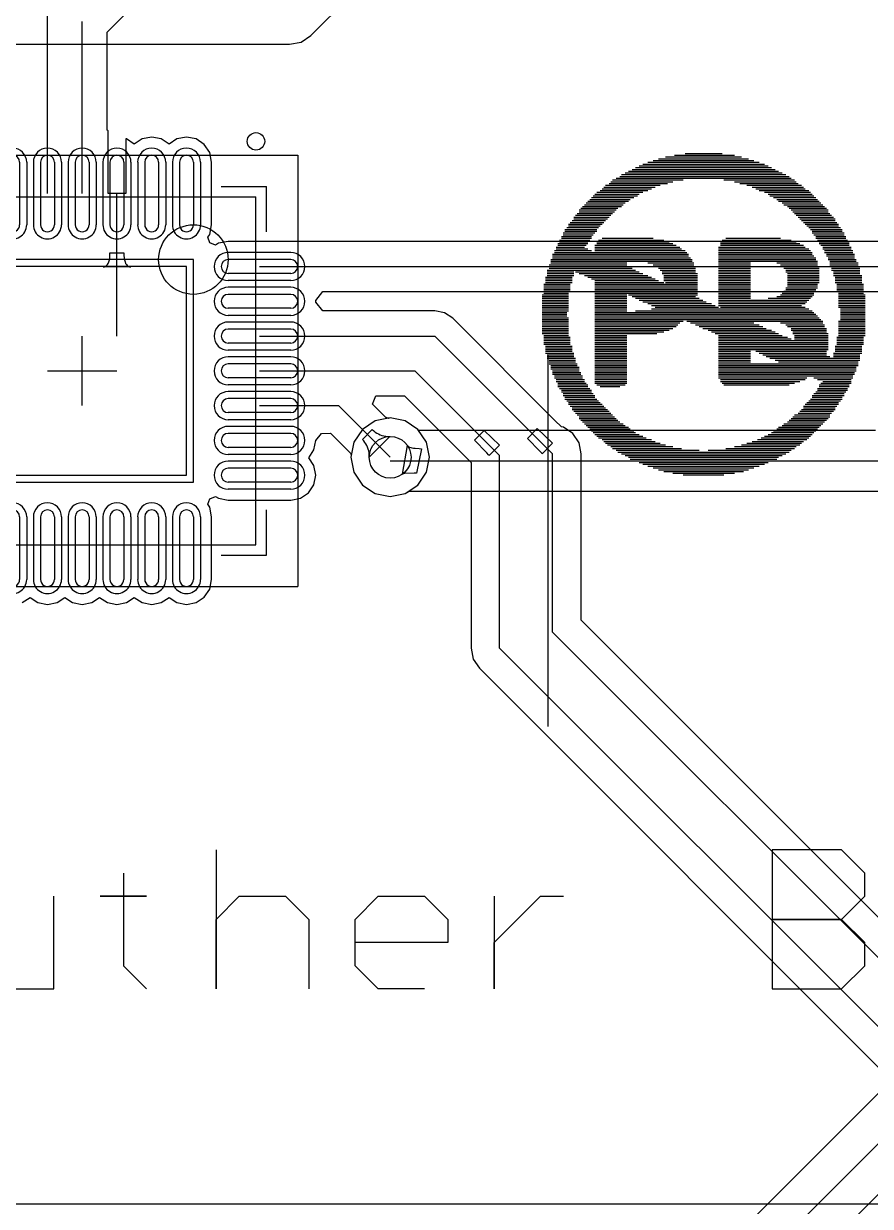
# Model space of a CAD drawing. Header units: millimetres. Extents: x 31.7 to 126, y 35.8 to 88.7.
# Drawn here: x 44.69 to 56.87, y 60.68 to 77.69 of the extents above; entities that cross this region are included whole.
import ezdxf

# ---------------------------------------------------------------- set-up
doc = ezdxf.new("R2010")
doc.units = ezdxf.units.MM
for name, color, linetype in [('BottomLayer', 5, 'Continuous'), ('BottomOverlay', 54, 'Continuous'), ('Mechanical13', 56, 'Continuous'), ('Mechanical15', 56, 'Continuous'), ('MultiLayer', 9, 'Continuous'), ('TopLayer', 1, 'Continuous'), ('TopOverlay', 2, 'Continuous'), ('TopPaste', 8, 'Continuous'), ('TopSolder', 216, 'Continuous')]:
    doc.layers.add(name, color=color, linetype=linetype)

# ---------------------------------------------------------------- blocks, each defined once
blk = doc.blocks.new('18650____________B_2')
at = {"layer": 'BottomOverlay'}
for p, q in [((11.947, 34.195), (11.947, 28.864)), ((-0.469, 22), (76.531, 22))]:
    blk.add_line(p, q, dxfattribs=at)
blk = doc.blocks.new('__2102_7')
at = {"layer": 'Mechanical13'}
for p, q in [((-2.5, -2.475), (-2.5, 2.525)), ((2.5, 2.525), (-2.5, 2.525)), ((2.5, -2.475), (2.5, 2.525)), ((2.5, -2.475), (-2.5, -2.475))]:
    blk.add_line(p, q, dxfattribs=at)
blk.add_circle((-1.6, 1.625), 0.5, dxfattribs=at)
at = {"layer": 'Mechanical15'}
for p, q in [((-3.1, -3.075), (-3.1, 3.125)), ((-3.1, 3.125), (3.1, 3.125)), ((3.1, -3.075), (3.1, 3.125)), ((0, -0.475), (0, 0.525)), ((0.5, 0.025), (-0.5, 0.025)), ((3.1, -3.075), (-3.1, -3.075))]:
    blk.add_line(p, q, dxfattribs=at)
at = {"layer": 'TopLayer'}
for p, q in [((-1.6, 3.025), (-1.6, 2.125)), ((-1.4, 3.025), (-1.4, 2.125)), ((-1.1, 3.025), (-1.1, 2.125)), ((-0.9, 3.025), (-0.9, 2.125)), ((-0.6, 3.025), (-0.6, 2.125)), ((-0.4, 3.025), (-0.4, 2.125)), ((-0.1, 3.025), (-0.1, 2.125)), ((0.1, 3.025), (0.1, 2.125)), ((0.4, 3.025), (0.4, 2.125)), ((0.6, 3.025), (0.6, 2.125)), ((0.9, 3.025), (0.9, 2.125)), ((1.1, 3.025), (1.1, 2.125)), ((1.4, 3.025), (1.4, 2.125)), ((1.6, 3.025), (1.6, 2.125)), ((-3, 1.625), (-2.1, 1.625)), ((2.1, 1.625), (3, 1.625)), ((-3, 1.425), (-2.1, 1.425)), ((-1.5, 1.525), (-1.5, -1.475)), ((1.5, 1.525), (-1.5, 1.525)), ((1.5, -1.475), (1.5, 1.525)), ((2.1, 1.425), (3, 1.425)), ((-3, 1.125), (-2.1, 1.125)), ((2.1, 1.125), (3, 1.125)), ((-3, 0.925), (-2.1, 0.925)), ((2.1, 0.925), (3, 0.925)), ((-3, 0.625), (-2.1, 0.625)), ((2.1, 0.625), (3, 0.625)), ((-3, 0.425), (-2.1, 0.425)), ((2.1, 0.425), (3, 0.425)), ((-3, 0.125), (-2.1, 0.125)), ((2.1, 0.125), (3, 0.125)), ((-3, -0.075), (-2.1, -0.075)), ((2.1, -0.075), (3, -0.075)), ((-3, -0.375), (-2.1, -0.375)), ((2.1, -0.375), (3, -0.375)), ((-3, -0.575), (-2.1, -0.575)), ((2.1, -0.575), (3, -0.575)), ((-3, -0.875), (-2.1, -0.875)), ((2.1, -0.875), (3, -0.875)), ((-3, -1.075), (-2.1, -1.075)), ((2.1, -1.075), (3, -1.075)), ((-3, -1.375), (-2.1, -1.375)), ((-1.5, -1.475), (1.5, -1.475)), ((2.1, -1.375), (3, -1.375)), ((-3, -1.575), (-2.1, -1.575)), ((2.1, -1.575), (3, -1.575)), ((-1.6, -2.075), (-1.6, -2.975)), ((-1.4, -2.075), (-1.4, -2.975)), ((-1.1, -2.075), (-1.1, -2.975)), ((-0.9, -2.075), (-0.9, -2.975)), ((-0.6, -2.075), (-0.6, -2.975)), ((-0.4, -2.075), (-0.4, -2.975)), ((-0.1, -2.075), (-0.1, -2.975)), ((0.1, -2.075), (0.1, -2.975)), ((0.4, -2.075), (0.4, -2.975)), ((0.6, -2.075), (0.6, -2.975)), ((0.9, -2.075), (0.9, -2.975)), ((1.1, -2.075), (1.1, -2.975)), ((1.4, -2.075), (1.4, -2.975)), ((1.6, -2.075), (1.6, -2.975))]:
    blk.add_line(p, q, dxfattribs=at)
for centre, start, end in [((-1.5, 3.025), 0, 180), ((-1, 3.025), 0, 180), ((-0.5, 3.025), 0, 180), ((0, 3.025), 0, 180), ((0.5, 3.025), 0, 180), ((1, 3.025), 0, 180), ((1.5, 3.025), 0, 180), ((-1.5, 2.125), 180, 0), ((-1, 2.125), 180, 0), ((-0.5, 2.125), 180, 0), ((0, 2.125), 180, 0), ((0.5, 2.125), 180, 0), ((1, 2.125), 180, 0), ((1.5, 2.125), 180, 0), ((-3, 1.525), 90, 270), ((-2.1, 1.525), 270, 90), ((2.1, 1.525), 90, 270), ((3, 1.525), 270, 90), ((-3, 1.025), 90, 270), ((-2.1, 1.025), 270, 90), ((2.1, 1.025), 90, 270), ((3, 1.025), 270, 90), ((-3, 0.525), 90, 270), ((-2.1, 0.525), 270, 90), ((2.1, 0.525), 90, 270), ((3, 0.525), 270, 90), ((-3, 0.025), 90, 270), ((-2.1, 0.025), 270, 90), ((2.1, 0.025), 90, 270), ((3, 0.025), 270, 90), ((-3, -0.475), 90, 270), ((-2.1, -0.475), 270, 90), ((2.1, -0.475), 90, 270), ((3, -0.475), 270, 90), ((-3, -0.975), 90, 270), ((-2.1, -0.975), 270, 90), ((2.1, -0.975), 90, 270), ((3, -0.975), 270, 90), ((-3, -1.475), 90, 270), ((-2.1, -1.475), 270, 90), ((2.1, -1.475), 90, 270), ((3, -1.475), 270, 90), ((-1.5, -2.075), 0, 180), ((-1, -2.075), 0, 180), ((-0.5, -2.075), 0, 180), ((0, -2.075), 0, 180), ((0.5, -2.075), 0, 180), ((1, -2.075), 0, 180), ((1.5, -2.075), 0, 180), ((-1.5, -2.975), 180, 0), ((-1, -2.975), 180, 0), ((-0.5, -2.975), 180, 0), ((0, -2.975), 180, 0), ((0.5, -2.975), 180, 0), ((1, -2.975), 180, 0), ((1.5, -2.975), 180, 0)]:
    blk.add_arc(centre, 0.1, start, end, dxfattribs=at)
at = {"layer": 'TopOverlay'}
for p, q in [((-2.65, 2.025), (-2.65, 2.675)), ((-2, 2.675), (-2.65, 2.675)), ((2.65, 2.675), (2, 2.675)), ((2.65, 2.025), (2.65, 2.675)), ((-2.65, -2.625), (-2.65, -1.975)), ((2.65, -2.625), (2.65, -1.975)), ((-2, -2.625), (-2.65, -2.625)), ((2.65, -2.625), (2, -2.625))]:
    blk.add_line(p, q, dxfattribs=at)
blk.add_circle((-3.3, 2.525), 0.125, dxfattribs=at)
at = {"layer": 'TopPaste'}
for p, q in [((-1.6, 3.025), (-1.6, 2.125)), ((-1.4, 3.025), (-1.4, 2.125)), ((-1.1, 3.025), (-1.1, 2.125)), ((-0.9, 3.025), (-0.9, 2.125)), ((-0.6, 3.025), (-0.6, 2.125)), ((-0.4, 3.025), (-0.4, 2.125)), ((-0.1, 3.025), (-0.1, 2.125)), ((0.1, 3.025), (0.1, 2.125)), ((0.4, 3.025), (0.4, 2.125)), ((0.6, 3.025), (0.6, 2.125)), ((0.9, 3.025), (0.9, 2.125)), ((1.1, 3.025), (1.1, 2.125)), ((1.4, 3.025), (1.4, 2.125)), ((1.6, 3.025), (1.6, 2.125)), ((-3, 1.625), (-2.1, 1.625)), ((2.1, 1.625), (3, 1.625)), ((-3, 1.425), (-2.1, 1.425)), ((-1.5, 1.525), (-1.5, -1.475)), ((1.5, 1.525), (-1.5, 1.525)), ((1.5, -1.475), (1.5, 1.525)), ((2.1, 1.425), (3, 1.425)), ((-3, 1.125), (-2.1, 1.125)), ((2.1, 1.125), (3, 1.125)), ((-3, 0.925), (-2.1, 0.925)), ((2.1, 0.925), (3, 0.925)), ((-3, 0.625), (-2.1, 0.625)), ((2.1, 0.625), (3, 0.625)), ((-3, 0.425), (-2.1, 0.425)), ((2.1, 0.425), (3, 0.425)), ((-3, 0.125), (-2.1, 0.125)), ((2.1, 0.125), (3, 0.125)), ((-3, -0.075), (-2.1, -0.075)), ((2.1, -0.075), (3, -0.075)), ((-3, -0.375), (-2.1, -0.375)), ((2.1, -0.375), (3, -0.375)), ((-3, -0.575), (-2.1, -0.575)), ((2.1, -0.575), (3, -0.575)), ((-3, -0.875), (-2.1, -0.875)), ((2.1, -0.875), (3, -0.875)), ((-3, -1.075), (-2.1, -1.075)), ((2.1, -1.075), (3, -1.075)), ((-3, -1.375), (-2.1, -1.375)), ((-1.5, -1.475), (1.5, -1.475)), ((2.1, -1.375), (3, -1.375)), ((-3, -1.575), (-2.1, -1.575)), ((2.1, -1.575), (3, -1.575)), ((-1.6, -2.075), (-1.6, -2.975)), ((-1.4, -2.075), (-1.4, -2.975)), ((-1.1, -2.075), (-1.1, -2.975)), ((-0.9, -2.075), (-0.9, -2.975)), ((-0.6, -2.075), (-0.6, -2.975)), ((-0.4, -2.075), (-0.4, -2.975)), ((-0.1, -2.075), (-0.1, -2.975)), ((0.1, -2.075), (0.1, -2.975)), ((0.4, -2.075), (0.4, -2.975)), ((0.6, -2.075), (0.6, -2.975)), ((0.9, -2.075), (0.9, -2.975)), ((1.1, -2.075), (1.1, -2.975)), ((1.4, -2.075), (1.4, -2.975)), ((1.6, -2.075), (1.6, -2.975))]:
    blk.add_line(p, q, dxfattribs=at)
for centre, start, end in [((-1.5, 3.025), 0, 180), ((-1, 3.025), 0, 180), ((-0.5, 3.025), 0, 180), ((0, 3.025), 0, 180), ((0.5, 3.025), 0, 180), ((1, 3.025), 0, 180), ((1.5, 3.025), 0, 180), ((-1.5, 2.125), 180, 0), ((-1, 2.125), 180, 0), ((-0.5, 2.125), 180, 0), ((0, 2.125), 180, 0), ((0.5, 2.125), 180, 0), ((1, 2.125), 180, 0), ((1.5, 2.125), 180, 0), ((-3, 1.525), 90, 270), ((-2.1, 1.525), 270, 90), ((2.1, 1.525), 90, 270), ((3, 1.525), 270, 90), ((-3, 1.025), 90, 270), ((-2.1, 1.025), 270, 90), ((2.1, 1.025), 90, 270), ((3, 1.025), 270, 90), ((-3, 0.525), 90, 270), ((-2.1, 0.525), 270, 90), ((2.1, 0.525), 90, 270), ((3, 0.525), 270, 90), ((-3, 0.025), 90, 270), ((-2.1, 0.025), 270, 90), ((2.1, 0.025), 90, 270), ((3, 0.025), 270, 90), ((-3, -0.475), 90, 270), ((-2.1, -0.475), 270, 90), ((2.1, -0.475), 90, 270), ((3, -0.475), 270, 90), ((-3, -0.975), 90, 270), ((-2.1, -0.975), 270, 90), ((2.1, -0.975), 90, 270), ((3, -0.975), 270, 90), ((-3, -1.475), 90, 270), ((-2.1, -1.475), 270, 90), ((2.1, -1.475), 90, 270), ((3, -1.475), 270, 90), ((-1.5, -2.075), 0, 180), ((-1, -2.075), 0, 180), ((-0.5, -2.075), 0, 180), ((0, -2.075), 0, 180), ((0.5, -2.075), 0, 180), ((1, -2.075), 0, 180), ((1.5, -2.075), 0, 180), ((-1.5, -2.975), 180, 0), ((-1, -2.975), 180, 0), ((-0.5, -2.975), 180, 0), ((0, -2.975), 180, 0), ((0.5, -2.975), 180, 0), ((1, -2.975), 180, 0), ((1.5, -2.975), 180, 0)]:
    blk.add_arc(centre, 0.1, start, end, dxfattribs=at)
at = {"layer": 'TopSolder'}
for p, q in [((-1.702, 3.025), (-1.702, 2.125)), ((-1.298, 3.025), (-1.298, 2.125)), ((-1.202, 3.025), (-1.202, 2.125)), ((-0.798, 3.025), (-0.798, 2.125)), ((-0.702, 3.025), (-0.702, 2.125)), ((-0.298, 3.025), (-0.298, 2.125)), ((-0.202, 3.025), (-0.202, 2.125)), ((0.202, 3.025), (0.202, 2.125)), ((0.298, 3.025), (0.298, 2.125)), ((0.702, 3.025), (0.702, 2.125)), ((0.798, 3.025), (0.798, 2.125)), ((1.202, 3.025), (1.202, 2.125)), ((1.298, 3.025), (1.298, 2.125)), ((1.702, 3.025), (1.702, 2.125)), ((-3, 1.727), (-2.1, 1.727)), ((2.1, 1.727), (3, 1.727)), ((-1.602, 1.627), (-1.602, -1.576)), ((1.602, 1.627), (-1.602, 1.627)), ((1.602, -1.576), (1.602, 1.627)), ((-3, 1.324), (-2.1, 1.324)), ((-3, 1.227), (-2.1, 1.227)), ((2.1, 1.324), (3, 1.324)), ((2.1, 1.227), (3, 1.227)), ((-3, 0.824), (-2.1, 0.824)), ((-3, 0.727), (-2.1, 0.727)), ((2.1, 0.824), (3, 0.824)), ((2.1, 0.727), (3, 0.727)), ((-3, 0.324), (-2.1, 0.324)), ((-3, 0.227), (-2.1, 0.227)), ((2.1, 0.324), (3, 0.324)), ((2.1, 0.227), (3, 0.227)), ((-3, -0.176), (-2.1, -0.176)), ((-3, -0.273), (-2.1, -0.273)), ((2.1, -0.176), (3, -0.176)), ((2.1, -0.273), (3, -0.273)), ((-3, -0.676), (-2.1, -0.676)), ((2.1, -0.676), (3, -0.676)), ((-3, -0.773), (-2.1, -0.773)), ((2.1, -0.773), (3, -0.773)), ((-3, -1.176), (-2.1, -1.176)), ((2.1, -1.176), (3, -1.176)), ((-3, -1.273), (-2.1, -1.273)), ((2.1, -1.273), (3, -1.273)), ((-3, -1.676), (-2.1, -1.676)), ((-1.602, -1.576), (1.602, -1.576)), ((2.1, -1.676), (3, -1.676)), ((-1.702, -2.075), (-1.702, -2.975)), ((-1.298, -2.075), (-1.298, -2.975)), ((-1.202, -2.075), (-1.202, -2.975)), ((-0.798, -2.075), (-0.798, -2.975)), ((-0.702, -2.075), (-0.702, -2.975)), ((-0.298, -2.075), (-0.298, -2.975)), ((-0.202, -2.075), (-0.202, -2.975)), ((0.202, -2.075), (0.202, -2.975)), ((0.298, -2.075), (0.298, -2.975)), ((0.702, -2.075), (0.702, -2.975)), ((0.798, -2.075), (0.798, -2.975)), ((1.202, -2.075), (1.202, -2.975)), ((1.298, -2.075), (1.298, -2.975)), ((1.702, -2.075), (1.702, -2.975))]:
    blk.add_line(p, q, dxfattribs=at)
for centre, start, end in [((-1.5, 3.025), 0, 180), ((-1, 3.025), 0, 180), ((-0.5, 3.025), 0, 180), ((0, 3.025), 0, 180), ((0.5, 3.025), 0, 180), ((1, 3.025), 0, 180), ((1.5, 3.025), 0, 180), ((-1.5, 2.125), 180, 0), ((-1, 2.125), 180, 0), ((-0.5, 2.125), 180, 0), ((0, 2.125), 180, 0), ((0.5, 2.125), 180, 0), ((1, 2.125), 180, 0), ((1.5, 2.125), 180, 0), ((-3, 1.525), 90, 270), ((-2.1, 1.525), 270, 90), ((2.1, 1.525), 90, 270), ((3, 1.525), 270, 90), ((-3, 1.025), 90, 270), ((-2.1, 1.025), 270, 90), ((2.1, 1.025), 90, 270), ((3, 1.025), 270, 90), ((-3, 0.525), 90, 270), ((-2.1, 0.525), 270, 90), ((2.1, 0.525), 90, 270), ((3, 0.525), 270, 90), ((-3, 0.025), 90, 270), ((-2.1, 0.025), 270, 90), ((2.1, 0.025), 90, 270), ((3, 0.025), 270, 90), ((-3, -0.475), 90, 270), ((-2.1, -0.475), 270, 90), ((2.1, -0.475), 90, 270), ((3, -0.475), 270, 90), ((-3, -0.975), 90, 270), ((-2.1, -0.975), 270, 90), ((2.1, -0.975), 90, 270), ((3, -0.975), 270, 90), ((-3, -1.475), 90, 270), ((-2.1, -1.475), 270, 90), ((2.1, -1.475), 90, 270), ((3, -1.475), 270, 90), ((-1.5, -2.075), 0, 180), ((-1, -2.075), 0, 180), ((-0.5, -2.075), 0, 180), ((0, -2.075), 0, 180), ((0.5, -2.075), 0, 180), ((1, -2.075), 0, 180), ((1.5, -2.075), 0, 180), ((-1.5, -2.975), 180, 0), ((-1, -2.975), 180, 0), ((-0.5, -2.975), 180, 0), ((0, -2.975), 180, 0), ((0.5, -2.975), 180, 0), ((1, -2.975), 180, 0), ((1.5, -2.975), 180, 0)]:
    blk.add_arc(centre, 0.202, start, end, dxfattribs=at)

msp = doc.modelspace()

# ---------------------------------------------------------------- linework, layer by layer
at = {"layer": 'BottomLayer'}
for p, q in [((48.823, 77.516), (49.533, 78.226)), ((42.291, 77.388), (48.514, 77.388)), ((48.514, 77.388), (48.681, 77.421)), ((48.681, 77.421), (48.823, 77.516)), ((49.746, 71.972), (49.562, 71.85)), ((49.962, 72.015), (49.746, 71.972)), ((50.178, 71.972), (49.962, 72.015)), ((50.361, 71.85), (50.178, 71.972)), ((49.562, 71.85), (49.44, 71.666)), ((50.37, 71.837), (50.361, 71.85)), ((56.943, 71.837), (50.37, 71.837)), ((49.44, 71.666), (49.397, 71.45)), ((50.137, 71.207), (50.209, 71.621)), ((50.209, 71.621), (50.216, 71.612)), ((50.216, 71.612), (50.227, 71.604)), ((50.227, 71.604), (50.241, 71.597)), ((50.241, 71.597), (50.257, 71.591)), ((49.397, 71.45), (49.44, 71.234)), ((50.257, 71.591), (50.276, 71.586)), ((50.276, 71.586), (50.298, 71.582)), ((50.298, 71.582), (50.323, 71.579)), ((50.323, 71.579), (50.381, 71.575)), ((50.415, 71.574), (50.339, 71.224)), ((50.381, 71.575), (50.415, 71.574)), ((49.962, 71.399), (57.125, 71.399)), ((49.44, 71.234), (49.562, 71.051)), ((50.144, 71.21), (50.137, 71.207)), ((50.153, 71.213), (50.144, 71.21)), ((50.166, 71.216), (50.153, 71.213)), ((50.305, 71.224), (50.166, 71.216)), ((50.339, 71.224), (50.305, 71.224)), ((49.562, 71.051), (49.746, 70.928)), ((49.746, 70.928), (49.962, 70.885)), ((49.962, 70.885), (50.178, 70.928)), ((50.178, 70.928), (50.225, 70.96)), ((50.225, 70.96), (50.259, 70.962)), ((50.259, 70.962), (57.125, 70.962)), ((61.121, 66.445), (53.434, 58.758)), ((53.797, 58.395), (61.646, 66.243)), ((54.574, 58.445), (61.848, 65.719))]:
    msp.add_line(p, q, dxfattribs=at)
msp.add_circle((49.962, 71.45), 0.3, dxfattribs=at)
at = {"layer": 'MultiLayer'}
msp.add_circle((49.962, 71.45), 0.3, dxfattribs=at)
at = {"layer": 'TopLayer'}
for p, q in [((45.032, 75.243), (45.032, 78.615)), ((45.893, 77.564), (46.28, 77.951)), ((45.532, 75.243), (45.532, 77.714)), ((45.893, 76.156), (45.893, 77.564)), ((45.905, 76.146), (45.893, 76.156)), ((45.905, 75.243), (45.905, 76.146)), ((46.17, 76.027), (46.159, 76.029)), ((46.159, 76.029), (46.159, 75.243)), ((46.282, 75.952), (46.17, 76.027)), ((46.394, 76.027), (46.282, 75.952)), ((46.532, 76.054), (46.394, 76.027)), ((46.67, 76.027), (46.532, 76.054)), ((46.782, 75.952), (46.67, 76.027)), ((46.894, 76.027), (46.782, 75.952)), ((47.032, 76.054), (46.894, 76.027)), ((47.17, 76.027), (47.032, 76.054)), ((47.287, 75.949), (47.17, 76.027)), ((47.366, 75.832), (47.287, 75.949)), ((47.393, 75.693), (47.366, 75.832)), ((47.393, 74.793), (47.393, 75.693)), ((46.159, 75.243), (45.905, 75.243)), ((46.032, 73.193), (46.032, 75.243)), ((47.366, 74.655), (47.393, 74.793)), ((47.337, 74.613), (47.366, 74.655)), ((47.37, 74.532), (47.337, 74.613)), ((47.451, 74.498), (47.37, 74.532)), ((47.494, 74.527), (47.451, 74.498)), ((47.632, 74.554), (47.494, 74.527)), ((57.175, 74.554), (47.632, 74.554)), ((45.923, 74.287), (45.928, 74.317)), ((45.928, 74.317), (45.931, 74.352)), ((45.931, 74.352), (45.932, 74.39)), ((45.932, 74.39), (46.132, 74.39)), ((46.132, 74.39), (46.133, 74.352)), ((46.133, 74.352), (46.136, 74.317)), ((46.136, 74.317), (46.141, 74.287)), ((45.832, 74.187), (45.851, 74.189)), ((46.232, 74.187), (45.832, 74.187)), ((45.851, 74.189), (45.868, 74.195)), ((45.868, 74.195), (45.883, 74.206)), ((45.883, 74.206), (45.896, 74.22)), ((45.896, 74.22), (45.907, 74.238)), ((45.907, 74.238), (45.916, 74.26)), ((45.916, 74.26), (45.923, 74.287)), ((46.141, 74.287), (46.148, 74.26)), ((46.148, 74.26), (46.157, 74.238)), ((46.157, 74.238), (46.168, 74.22)), ((46.168, 74.22), (46.181, 74.206)), ((46.181, 74.206), (46.196, 74.195)), ((46.196, 74.195), (46.213, 74.189)), ((46.213, 74.189), (46.232, 74.187)), ((48.082, 74.193), (57.175, 74.193)), ((48.891, 73.705), (48.995, 73.832)), ((48.995, 73.832), (57.026, 73.832)), ((48.893, 73.693), (48.891, 73.705)), ((48.891, 73.681), (48.893, 73.693)), ((48.995, 73.554), (48.891, 73.681)), ((50.606, 73.554), (48.995, 73.554)), ((50.744, 73.527), (50.606, 73.554)), ((50.861, 73.449), (50.744, 73.527)), ((52.33, 71.98), (50.861, 73.449)), ((48.082, 73.193), (50.606, 73.193)), ((50.606, 73.193), (52.299, 71.501)), ((48.082, 72.693), (50.319, 72.693)), ((50.319, 72.693), (51.537, 71.476)), ((49.707, 72.215), (49.756, 72.332)), ((49.756, 72.332), (50.169, 72.332)), ((50.169, 72.332), (51.125, 71.377)), ((48.082, 72.193), (49.219, 72.193)), ((49.219, 72.193), (49.962, 71.45)), ((49.902, 72.021), (49.707, 72.215)), ((49.903, 72.02), (49.902, 72.021)), ((49.907, 72.018), (49.903, 72.02)), ((49.912, 72.016), (49.907, 72.018)), ((49.918, 72.014), (49.912, 72.016)), ((49.924, 72.012), (49.918, 72.014)), ((49.933, 72.011), (49.924, 72.012)), ((49.937, 72.01), (49.933, 72.011)), ((49.962, 72.015), (49.937, 72.01)), ((50.178, 71.972), (49.962, 72.015)), ((50.361, 71.85), (50.178, 71.972)), ((52.426, 71.888), (52.33, 71.98)), ((48.893, 71.693), (48.975, 71.79)), ((48.975, 71.79), (49.106, 71.795)), ((49.106, 71.795), (49.391, 71.51)), ((49.564, 71.707), (49.705, 71.848)), ((49.705, 71.848), (49.726, 71.829)), ((49.726, 71.829), (49.747, 71.812)), ((49.747, 71.812), (49.77, 71.798)), ((49.77, 71.798), (49.794, 71.785)), ((49.794, 71.785), (49.818, 71.774)), ((49.818, 71.774), (49.844, 71.765)), ((50.484, 71.666), (50.361, 71.85)), ((51.175, 71.696), (51.316, 71.837)), ((51.316, 71.837), (51.537, 71.626)), ((51.937, 71.721), (52.078, 71.863)), ((52.078, 71.863), (52.299, 71.651)), ((52.456, 71.882), (52.426, 71.888)), ((52.59, 71.792), (52.456, 71.882)), ((52.679, 71.659), (52.59, 71.792)), ((48.866, 71.555), (48.893, 71.693)), ((49.583, 71.686), (49.564, 71.707)), ((49.6, 71.665), (49.583, 71.686)), ((49.614, 71.642), (49.6, 71.665)), ((49.627, 71.618), (49.614, 71.642)), ((49.638, 71.594), (49.627, 71.618)), ((49.959, 71.75), (49.662, 71.453)), ((49.844, 71.765), (49.871, 71.758)), ((49.871, 71.758), (49.899, 71.754)), ((49.899, 71.754), (49.929, 71.751)), ((49.929, 71.751), (49.959, 71.75)), ((50.527, 71.45), (50.484, 71.666)), ((51.353, 71.515), (51.175, 71.696)), ((51.537, 71.626), (51.387, 71.476)), ((52.115, 71.54), (51.937, 71.721)), ((52.299, 71.651), (52.149, 71.501)), ((52.711, 71.501), (52.679, 71.659)), ((48.791, 71.443), (48.866, 71.555)), ((48.866, 71.332), (48.791, 71.443)), ((49.391, 71.51), (49.392, 71.509)), ((49.392, 71.509), (49.394, 71.505)), ((49.394, 71.505), (49.396, 71.5)), ((49.396, 71.5), (49.398, 71.494)), ((49.402, 71.475), (49.397, 71.45)), ((49.397, 71.45), (49.44, 71.234)), ((49.398, 71.494), (49.4, 71.488)), ((49.4, 71.488), (49.401, 71.479)), ((49.401, 71.479), (49.402, 71.475)), ((49.647, 71.568), (49.638, 71.594)), ((49.654, 71.541), (49.647, 71.568)), ((49.658, 71.513), (49.654, 71.541)), ((49.661, 71.483), (49.658, 71.513)), ((49.662, 71.453), (49.661, 71.483)), ((50.484, 71.234), (50.527, 71.45)), ((51.378, 71.487), (51.353, 71.515)), ((51.384, 71.479), (51.378, 71.487)), ((51.387, 71.476), (51.384, 71.479)), ((51.537, 68.707), (51.537, 71.476)), ((52.14, 71.513), (52.115, 71.54)), ((52.146, 71.505), (52.14, 71.513)), ((52.149, 71.501), (52.146, 71.505)), ((52.299, 68.936), (52.299, 71.501)), ((52.711, 69.106), (52.711, 71.501)), ((48.893, 71.193), (48.866, 71.332)), ((51.125, 71.377), (51.125, 68.707)), ((48.866, 71.055), (48.893, 71.193)), ((49.44, 71.234), (49.562, 71.051)), ((50.361, 71.051), (50.484, 71.234)), ((48.67, 70.86), (48.787, 70.938)), ((48.787, 70.938), (48.866, 71.055)), ((49.562, 71.051), (49.746, 70.928)), ((49.746, 70.928), (49.962, 70.885)), ((49.962, 70.885), (50.178, 70.928)), ((50.178, 70.928), (50.361, 71.051)), ((47.337, 70.774), (47.37, 70.855)), ((47.366, 70.732), (47.337, 70.774)), ((47.37, 70.855), (47.451, 70.888)), ((47.451, 70.888), (47.494, 70.86)), ((47.494, 70.86), (47.632, 70.832)), ((47.632, 70.832), (48.532, 70.832)), ((48.532, 70.832), (48.67, 70.86)), ((47.393, 70.593), (47.366, 70.732)), ((47.393, 69.693), (47.393, 70.593)), ((47.287, 69.438), (47.366, 69.555)), ((47.366, 69.555), (47.393, 69.693)), ((44.67, 69.36), (44.782, 69.435)), ((44.782, 69.435), (44.894, 69.36)), ((45.17, 69.36), (45.282, 69.435)), ((45.282, 69.435), (45.394, 69.36)), ((45.67, 69.36), (45.782, 69.435)), ((45.782, 69.435), (45.894, 69.36)), ((46.17, 69.36), (46.282, 69.435)), ((46.282, 69.435), (46.394, 69.36)), ((46.67, 69.36), (46.782, 69.435)), ((46.782, 69.435), (46.894, 69.36)), ((47.17, 69.36), (47.287, 69.438)), ((44.894, 69.36), (45.032, 69.332)), ((45.032, 69.332), (45.17, 69.36)), ((45.394, 69.36), (45.532, 69.332)), ((45.532, 69.332), (45.67, 69.36)), ((45.894, 69.36), (46.032, 69.332)), ((46.032, 69.332), (46.17, 69.36)), ((46.394, 69.36), (46.532, 69.332)), ((46.532, 69.332), (46.67, 69.36)), ((46.894, 69.36), (47.032, 69.332)), ((47.032, 69.332), (47.17, 69.36)), ((68.363, 53.453), (52.711, 69.106)), ((52.299, 68.936), (68.072, 53.162)), ((51.125, 68.707), (51.156, 68.549)), ((51.537, 68.707), (67.462, 52.781)), ((51.156, 68.549), (51.245, 68.416)), ((51.245, 68.416), (67.05, 52.611))]:
    msp.add_line(p, q, dxfattribs=at)
msp.add_circle((49.962, 71.45), 0.3, dxfattribs=at)
at = {"layer": 'TopOverlay'}
for p, q in [((53.67, 75.692), (55.27, 75.692)), ((53.746, 75.717), (55.194, 75.717)), ((53.823, 75.743), (55.118, 75.743)), ((53.924, 75.768), (55.016, 75.768)), ((54.051, 75.794), (54.915, 75.794)), ((54.204, 75.819), (54.737, 75.819)), ((53.289, 75.514), (55.651, 75.514)), ((53.34, 75.54), (55.601, 75.54)), ((53.391, 75.565), (55.55, 75.565)), ((53.442, 75.59), (55.499, 75.59)), ((53.492, 75.616), (55.448, 75.616)), ((53.543, 75.641), (55.397, 75.641)), ((53.594, 75.667), (55.347, 75.667)), ((53.061, 75.362), (53.848, 75.362)), ((53.111, 75.387), (53.95, 75.387)), ((53.137, 75.413), (54.026, 75.413)), ((53.162, 75.438), (54.178, 75.438)), ((53.213, 75.463), (55.728, 75.463)), ((53.264, 75.489), (55.702, 75.489)), ((54.762, 75.438), (55.778, 75.438)), ((54.915, 75.413), (55.804, 75.413)), ((54.991, 75.387), (55.829, 75.387)), ((55.093, 75.362), (55.88, 75.362)), ((52.857, 75.184), (53.467, 75.184)), ((52.883, 75.209), (53.518, 75.209)), ((52.908, 75.235), (53.543, 75.235)), ((52.934, 75.26), (53.594, 75.26)), ((52.984, 75.286), (53.67, 75.286)), ((53.01, 75.311), (53.721, 75.311)), ((53.035, 75.336), (53.772, 75.336)), ((55.169, 75.336), (55.905, 75.336)), ((55.22, 75.311), (55.931, 75.311)), ((55.27, 75.286), (55.982, 75.286)), ((55.347, 75.26), (56.007, 75.26)), ((55.397, 75.235), (56.032, 75.235)), ((55.423, 75.209), (56.058, 75.209)), ((55.474, 75.184), (56.083, 75.184)), ((52.68, 75.006), (53.213, 75.006)), ((52.705, 75.032), (53.238, 75.032)), ((52.73, 75.057), (53.289, 75.057)), ((52.756, 75.082), (53.315, 75.082)), ((52.781, 75.108), (53.34, 75.108)), ((52.807, 75.133), (53.391, 75.133)), ((52.832, 75.159), (53.416, 75.159)), ((55.524, 75.159), (56.109, 75.159)), ((55.55, 75.133), (56.134, 75.133)), ((55.601, 75.108), (56.159, 75.108)), ((55.626, 75.082), (56.185, 75.082)), ((55.677, 75.057), (56.21, 75.057)), ((55.702, 75.032), (56.236, 75.032)), ((55.728, 75.006), (56.261, 75.006)), ((52.553, 74.828), (53.035, 74.828)), ((52.578, 74.854), (53.061, 74.854)), ((52.603, 74.905), (53.111, 74.905)), ((52.603, 74.879), (53.086, 74.879)), ((52.629, 74.93), (53.137, 74.93)), ((52.654, 74.955), (53.162, 74.955)), ((52.68, 74.981), (53.188, 74.981)), ((55.753, 74.981), (56.261, 74.981)), ((55.778, 74.955), (56.286, 74.955)), ((55.804, 74.93), (56.312, 74.93)), ((55.829, 74.905), (56.337, 74.905)), ((55.855, 74.879), (56.363, 74.879)), ((55.88, 74.854), (56.363, 74.854)), ((55.905, 74.828), (56.388, 74.828)), ((52.451, 74.676), (52.908, 74.676)), ((52.476, 74.727), (52.934, 74.727)), ((52.476, 74.701), (52.934, 74.701)), ((52.502, 74.752), (52.959, 74.752)), ((52.527, 74.803), (53.01, 74.803)), ((52.527, 74.778), (52.984, 74.778)), ((55.931, 74.803), (56.413, 74.803)), ((55.956, 74.778), (56.413, 74.778)), ((55.982, 74.752), (56.439, 74.752)), ((56.007, 74.727), (56.464, 74.727)), ((56.032, 74.701), (56.464, 74.701)), ((56.032, 74.676), (56.49, 74.676)), ((52.375, 74.524), (52.807, 74.524)), ((52.375, 74.498), (52.781, 74.498)), ((52.4, 74.574), (52.832, 74.574)), ((52.4, 74.549), (52.807, 74.549)), ((52.426, 74.625), (52.857, 74.625)), ((52.426, 74.6), (52.857, 74.6)), ((52.451, 74.651), (52.883, 74.651)), ((52.908, 74.498), (54.077, 74.498)), ((52.934, 74.549), (53.975, 74.549)), ((52.934, 74.524), (54.026, 74.524)), ((52.959, 74.574), (53.899, 74.574)), ((53.01, 74.6), (53.746, 74.6)), ((54.712, 74.549), (55.804, 74.549)), ((54.712, 74.524), (55.855, 74.524)), ((54.712, 74.498), (55.905, 74.498)), ((54.737, 74.574), (55.728, 74.574)), ((54.788, 74.6), (55.575, 74.6)), ((56.058, 74.651), (56.49, 74.651)), ((56.083, 74.625), (56.515, 74.625)), ((56.083, 74.6), (56.515, 74.6)), ((56.109, 74.574), (56.54, 74.574)), ((56.134, 74.549), (56.566, 74.549)), ((56.134, 74.524), (56.566, 74.524)), ((56.159, 74.498), (56.566, 74.498)), ((52.299, 74.371), (54.254, 74.371)), ((52.299, 74.346), (54.254, 74.346)), ((52.299, 74.32), (54.28, 74.32)), ((52.324, 74.422), (52.857, 74.422)), ((52.324, 74.397), (54.229, 74.397)), ((52.349, 74.473), (52.756, 74.473)), ((52.349, 74.447), (52.807, 74.447)), ((52.908, 74.473), (54.127, 74.473)), ((52.908, 74.447), (54.153, 74.447)), ((52.908, 74.422), (54.204, 74.422)), ((54.686, 74.473), (55.931, 74.473)), ((54.686, 74.447), (55.982, 74.447)), ((54.686, 74.422), (56.007, 74.422)), ((54.686, 74.397), (56.032, 74.397)), ((54.686, 74.371), (56.032, 74.371)), ((54.686, 74.346), (56.058, 74.346)), ((54.686, 74.32), (56.083, 74.32)), ((56.185, 74.473), (56.591, 74.473)), ((56.185, 74.447), (56.591, 74.447)), ((56.21, 74.422), (56.617, 74.422)), ((56.21, 74.397), (56.617, 74.397)), ((56.236, 74.371), (56.642, 74.371)), ((56.236, 74.346), (56.642, 74.346)), ((56.261, 74.32), (56.642, 74.32)), ((52.248, 74.219), (53.365, 74.219)), ((52.248, 74.193), (53.365, 74.193)), ((52.248, 74.168), (53.442, 74.168)), ((52.273, 74.295), (54.305, 74.295)), ((52.273, 74.27), (54.305, 74.27)), ((52.273, 74.244), (53.365, 74.244)), ((53.67, 74.244), (54.331, 74.244)), ((53.746, 74.219), (54.331, 74.219)), ((53.797, 74.193), (54.356, 74.193)), ((53.823, 74.168), (54.356, 74.168)), ((54.686, 74.295), (56.083, 74.295)), ((54.686, 74.27), (56.109, 74.27)), ((54.686, 74.244), (55.143, 74.244)), ((54.686, 74.219), (55.143, 74.219)), ((54.686, 74.193), (55.143, 74.193)), ((54.686, 74.168), (55.143, 74.168)), ((55.524, 74.244), (56.109, 74.244)), ((55.575, 74.219), (56.109, 74.219)), ((55.601, 74.193), (56.109, 74.193)), ((55.626, 74.168), (56.134, 74.168)), ((56.261, 74.295), (56.667, 74.295)), ((56.286, 74.27), (56.667, 74.27)), ((56.286, 74.244), (56.693, 74.244)), ((56.286, 74.219), (56.693, 74.219)), ((56.312, 74.193), (56.693, 74.193)), ((56.312, 74.168), (56.718, 74.168)), ((52.197, 74.041), (52.578, 74.041)), ((52.197, 74.016), (52.578, 74.016)), ((52.197, 73.99), (52.578, 73.99)), ((52.222, 74.143), (53.492, 74.143)), ((52.222, 74.117), (52.603, 74.117)), ((52.222, 74.092), (52.603, 74.092)), ((52.222, 74.066), (52.603, 74.066)), ((52.629, 74.117), (53.543, 74.117)), ((52.68, 74.092), (53.594, 74.092)), ((52.756, 74.066), (53.67, 74.066)), ((52.807, 74.041), (53.721, 74.041)), ((52.857, 74.016), (53.772, 74.016)), ((52.908, 73.99), (53.823, 73.99)), ((53.848, 74.143), (54.356, 74.143)), ((53.873, 74.117), (54.356, 74.117)), ((53.873, 74.092), (54.381, 74.092)), ((53.899, 74.066), (54.381, 74.066)), ((53.899, 74.041), (54.381, 74.041)), ((53.899, 74.016), (54.381, 74.016)), ((53.899, 73.99), (54.381, 73.99)), ((54.686, 74.143), (55.143, 74.143)), ((54.686, 74.117), (55.143, 74.117)), ((54.686, 74.092), (55.143, 74.092)), ((54.686, 74.066), (55.143, 74.066)), ((54.686, 74.041), (55.143, 74.041)), ((54.686, 74.016), (55.143, 74.016)), ((54.686, 73.99), (55.143, 73.99)), ((55.651, 74.143), (56.134, 74.143)), ((55.651, 74.117), (56.134, 74.117)), ((55.677, 74.092), (56.134, 74.092)), ((55.677, 74.066), (56.134, 74.066)), ((55.677, 74.041), (56.134, 74.041)), ((55.677, 74.016), (56.134, 74.016)), ((55.677, 73.99), (56.134, 73.99)), ((56.312, 74.143), (56.718, 74.143)), ((56.337, 74.117), (56.718, 74.117)), ((56.337, 74.092), (56.718, 74.092)), ((56.337, 74.066), (56.744, 74.066)), ((56.363, 74.041), (56.744, 74.041)), ((56.363, 74.016), (56.744, 74.016)), ((56.363, 73.99), (56.744, 73.99)), ((52.172, 73.939), (52.553, 73.939)), ((52.172, 73.914), (52.553, 73.914)), ((52.172, 73.889), (52.553, 73.889)), ((52.172, 73.863), (52.553, 73.863)), ((52.172, 73.838), (52.553, 73.838)), ((52.172, 73.812), (52.527, 73.812)), ((52.197, 73.965), (52.578, 73.965)), ((52.908, 73.965), (53.899, 73.965)), ((52.908, 73.939), (54.381, 73.939)), ((52.908, 73.914), (54.381, 73.914)), ((52.908, 73.889), (54.381, 73.889)), ((52.908, 73.863), (54.381, 73.863)), ((52.908, 73.838), (54.381, 73.838)), ((52.908, 73.812), (54.381, 73.812)), ((53.924, 73.965), (54.381, 73.965)), ((54.686, 73.965), (55.143, 73.965)), ((54.686, 73.939), (55.143, 73.939)), ((54.686, 73.914), (55.143, 73.914)), ((54.686, 73.889), (55.143, 73.889)), ((54.686, 73.863), (55.143, 73.863)), ((54.686, 73.838), (55.143, 73.838)), ((54.686, 73.812), (55.143, 73.812)), ((55.601, 73.812), (56.058, 73.812)), ((55.626, 73.838), (56.083, 73.838)), ((55.651, 73.889), (56.109, 73.889)), ((55.651, 73.863), (56.083, 73.863)), ((55.677, 73.965), (56.134, 73.965)), ((55.677, 73.939), (56.109, 73.939)), ((55.677, 73.914), (56.109, 73.914)), ((56.363, 73.965), (56.744, 73.965)), ((56.388, 73.939), (56.769, 73.939)), ((56.388, 73.914), (56.769, 73.914)), ((56.388, 73.889), (56.769, 73.889)), ((56.388, 73.863), (56.769, 73.863)), ((56.388, 73.838), (56.769, 73.838)), ((56.413, 73.812), (56.769, 73.812)), ((52.146, 73.787), (52.527, 73.787)), ((52.146, 73.762), (52.527, 73.762)), ((52.146, 73.736), (52.527, 73.736)), ((52.146, 73.711), (52.527, 73.711)), ((52.146, 73.685), (52.527, 73.685)), ((52.146, 73.66), (52.527, 73.66)), ((52.908, 73.787), (53.365, 73.787)), ((52.908, 73.762), (53.365, 73.762)), ((52.908, 73.736), (53.365, 73.736)), ((52.908, 73.711), (53.365, 73.711)), ((52.908, 73.685), (53.365, 73.685)), ((52.908, 73.66), (53.365, 73.66)), ((53.391, 73.787), (54.381, 73.787)), ((53.442, 73.762), (54.356, 73.762)), ((53.492, 73.736), (54.407, 73.736)), ((53.543, 73.711), (54.458, 73.711)), ((53.594, 73.685), (54.508, 73.685)), ((53.67, 73.66), (54.585, 73.66)), ((54.686, 73.787), (55.143, 73.787)), ((54.686, 73.762), (55.143, 73.762)), ((54.686, 73.736), (55.143, 73.736)), ((54.686, 73.711), (55.982, 73.711)), ((54.686, 73.685), (55.956, 73.685)), ((54.686, 73.66), (55.931, 73.66)), ((55.397, 73.736), (56.007, 73.736)), ((55.524, 73.762), (56.032, 73.762)), ((55.575, 73.787), (56.058, 73.787)), ((56.413, 73.787), (56.794, 73.787)), ((56.413, 73.762), (56.794, 73.762)), ((56.413, 73.736), (56.794, 73.736)), ((56.413, 73.711), (56.794, 73.711)), ((56.413, 73.685), (56.794, 73.685)), ((56.413, 73.66), (56.794, 73.66)), ((52.146, 73.635), (52.527, 73.635)), ((52.146, 73.609), (52.527, 73.609)), ((52.146, 73.584), (52.527, 73.584)), ((52.146, 73.558), (52.527, 73.558)), ((52.146, 73.533), (52.502, 73.533)), ((52.146, 73.508), (52.502, 73.508)), ((52.146, 73.482), (52.502, 73.482)), ((52.908, 73.635), (53.365, 73.635)), ((52.908, 73.609), (53.365, 73.609)), ((52.908, 73.584), (53.365, 73.584)), ((52.908, 73.558), (53.365, 73.558)), ((52.908, 73.533), (56.058, 73.533)), ((52.908, 73.508), (56.083, 73.508)), ((52.908, 73.482), (56.109, 73.482)), ((53.492, 73.558), (56.032, 73.558)), ((53.721, 73.635), (54.635, 73.635)), ((53.721, 73.584), (55.982, 73.584)), ((53.772, 73.609), (54.686, 73.609)), ((54.686, 73.635), (55.88, 73.635)), ((54.712, 73.609), (55.931, 73.609)), ((56.413, 73.635), (56.794, 73.635)), ((56.413, 73.609), (56.794, 73.609)), ((56.439, 73.584), (56.794, 73.584)), ((56.439, 73.558), (56.794, 73.558)), ((56.439, 73.533), (56.794, 73.533)), ((56.439, 73.508), (56.794, 73.508)), ((56.439, 73.482), (56.794, 73.482)), ((52.146, 73.457), (52.527, 73.457)), ((52.146, 73.431), (52.527, 73.431)), ((52.146, 73.406), (52.527, 73.406)), ((52.146, 73.381), (52.527, 73.381)), ((52.146, 73.355), (52.527, 73.355)), ((52.146, 73.33), (52.527, 73.33)), ((52.146, 73.304), (52.527, 73.304)), ((52.908, 73.457), (56.134, 73.457)), ((52.908, 73.431), (56.159, 73.431)), ((52.908, 73.406), (54.178, 73.406)), ((52.908, 73.381), (54.127, 73.381)), ((52.908, 73.355), (54.102, 73.355)), ((52.908, 73.33), (54.077, 73.33)), ((52.908, 73.304), (54.026, 73.304)), ((54.229, 73.406), (56.185, 73.406)), ((54.28, 73.381), (55.194, 73.381)), ((54.356, 73.355), (55.27, 73.355)), ((54.407, 73.33), (55.321, 73.33)), ((54.458, 73.304), (55.372, 73.304)), ((55.575, 73.381), (56.185, 73.381)), ((55.651, 73.355), (56.21, 73.355)), ((55.677, 73.33), (56.21, 73.33)), ((55.728, 73.304), (56.236, 73.304)), ((56.413, 73.406), (56.794, 73.406)), ((56.413, 73.381), (56.794, 73.381)), ((56.413, 73.355), (56.794, 73.355)), ((56.413, 73.33), (56.794, 73.33)), ((56.413, 73.304), (56.794, 73.304)), ((56.439, 73.457), (56.794, 73.457)), ((56.439, 73.431), (56.794, 73.431)), ((52.146, 73.279), (52.527, 73.279)), ((52.146, 73.254), (52.527, 73.254)), ((52.146, 73.228), (52.527, 73.228)), ((52.172, 73.203), (52.527, 73.203)), ((52.172, 73.177), (52.553, 73.177)), ((52.172, 73.152), (52.553, 73.152)), ((52.172, 73.127), (52.553, 73.127)), ((52.908, 73.279), (53.975, 73.279)), ((52.908, 73.254), (53.899, 73.254)), ((52.908, 73.228), (53.797, 73.228)), ((52.908, 73.203), (53.365, 73.203)), ((52.908, 73.177), (53.365, 73.177)), ((52.908, 73.152), (53.365, 73.152)), ((52.908, 73.127), (53.365, 73.127)), ((54.534, 73.279), (55.448, 73.279)), ((54.585, 73.254), (55.499, 73.254)), ((54.635, 73.228), (55.55, 73.228)), ((54.686, 73.203), (55.601, 73.203)), ((54.686, 73.177), (55.677, 73.177)), ((54.686, 73.152), (55.728, 73.152)), ((54.686, 73.127), (56.261, 73.127)), ((55.728, 73.279), (56.236, 73.279)), ((55.753, 73.254), (56.236, 73.254)), ((55.753, 73.228), (56.261, 73.228)), ((55.778, 73.203), (56.261, 73.203)), ((55.778, 73.177), (56.261, 73.177)), ((55.778, 73.152), (56.261, 73.152)), ((56.388, 73.177), (56.769, 73.177)), ((56.388, 73.152), (56.769, 73.152)), ((56.388, 73.127), (56.769, 73.127)), ((56.413, 73.279), (56.794, 73.279)), ((56.413, 73.254), (56.794, 73.254)), ((56.413, 73.228), (56.794, 73.228)), ((56.413, 73.203), (56.794, 73.203)), ((52.172, 73.101), (52.553, 73.101)), ((52.172, 73.076), (52.553, 73.076)), ((52.197, 73.05), (52.578, 73.05)), ((52.197, 73.025), (52.578, 73.025)), ((52.197, 73), (52.578, 73)), ((52.197, 72.974), (52.578, 72.974)), ((52.908, 73.101), (53.365, 73.101)), ((52.908, 73.076), (53.365, 73.076)), ((52.908, 73.05), (53.365, 73.05)), ((52.908, 73.025), (53.365, 73.025)), ((52.908, 73), (53.365, 73)), ((52.908, 72.974), (53.365, 72.974)), ((54.686, 73.101), (56.261, 73.101)), ((54.686, 73.076), (56.261, 73.076)), ((54.686, 73.05), (56.261, 73.05)), ((54.686, 73.025), (56.261, 73.025)), ((54.686, 73), (56.261, 73)), ((54.686, 72.974), (55.143, 72.974)), ((55.22, 72.974), (56.236, 72.974)), ((56.363, 73.05), (56.744, 73.05)), ((56.363, 73.025), (56.744, 73.025)), ((56.363, 73), (56.744, 73)), ((56.363, 72.974), (56.744, 72.974)), ((56.388, 73.101), (56.769, 73.101)), ((56.388, 73.076), (56.769, 73.076)), ((52.197, 72.949), (52.603, 72.949)), ((52.222, 72.923), (52.603, 72.923)), ((52.222, 72.898), (52.603, 72.898)), ((52.222, 72.873), (52.629, 72.873)), ((52.248, 72.847), (52.629, 72.847)), ((52.248, 72.822), (52.629, 72.822)), ((52.248, 72.796), (52.654, 72.796)), ((52.908, 72.949), (53.365, 72.949)), ((52.908, 72.923), (53.365, 72.923)), ((52.908, 72.898), (53.365, 72.898)), ((52.908, 72.873), (53.365, 72.873)), ((52.908, 72.847), (53.365, 72.847)), ((52.908, 72.822), (53.365, 72.822)), ((52.908, 72.796), (53.365, 72.796)), ((54.686, 72.949), (55.143, 72.949)), ((54.686, 72.923), (55.143, 72.923)), ((54.686, 72.898), (55.143, 72.898)), ((54.686, 72.873), (55.143, 72.873)), ((54.686, 72.847), (55.143, 72.847)), ((54.686, 72.822), (55.143, 72.822)), ((54.686, 72.796), (56.693, 72.796)), ((55.27, 72.949), (56.236, 72.949)), ((55.321, 72.923), (56.236, 72.923)), ((55.372, 72.898), (56.286, 72.898)), ((55.423, 72.873), (56.718, 72.873)), ((55.499, 72.847), (56.718, 72.847)), ((55.55, 72.822), (56.693, 72.822)), ((56.337, 72.949), (56.744, 72.949)), ((56.337, 72.923), (56.718, 72.923)), ((56.337, 72.898), (56.718, 72.898)), ((52.273, 72.771), (52.654, 72.771)), ((52.273, 72.746), (52.68, 72.746)), ((52.273, 72.72), (52.68, 72.72)), ((52.299, 72.695), (52.68, 72.695)), ((52.299, 72.669), (52.705, 72.669)), ((52.299, 72.644), (52.705, 72.644)), ((52.324, 72.619), (52.73, 72.619)), ((52.908, 72.771), (53.365, 72.771)), ((52.908, 72.746), (53.365, 72.746)), ((52.908, 72.72), (53.365, 72.72)), ((52.908, 72.695), (53.365, 72.695)), ((52.908, 72.669), (53.365, 72.669)), ((52.908, 72.644), (53.365, 72.644)), ((52.908, 72.619), (53.365, 72.619)), ((54.686, 72.771), (56.693, 72.771)), ((54.686, 72.746), (56.667, 72.746)), ((54.686, 72.72), (56.667, 72.72)), ((54.686, 72.695), (56.667, 72.695)), ((54.686, 72.669), (56.642, 72.669)), ((54.686, 72.644), (56.642, 72.644)), ((54.686, 72.619), (56.617, 72.619)), ((52.324, 72.593), (52.73, 72.593)), ((52.349, 72.568), (52.756, 72.568)), ((52.349, 72.542), (52.756, 72.542)), ((52.375, 72.517), (52.781, 72.517)), ((52.375, 72.492), (52.807, 72.492)), ((52.375, 72.466), (52.807, 72.466)), ((52.908, 72.593), (53.365, 72.593)), ((52.908, 72.568), (53.365, 72.568)), ((52.908, 72.542), (53.365, 72.542)), ((52.908, 72.517), (53.365, 72.517)), ((52.934, 72.492), (53.34, 72.492)), ((52.984, 72.466), (53.264, 72.466)), ((54.686, 72.593), (55.956, 72.593)), ((54.712, 72.568), (55.931, 72.568)), ((54.712, 72.542), (55.855, 72.542)), ((54.737, 72.517), (55.778, 72.517)), ((54.762, 72.492), (55.702, 72.492)), ((56.058, 72.593), (56.617, 72.593)), ((56.109, 72.568), (56.591, 72.568)), ((56.134, 72.492), (56.566, 72.492)), ((56.134, 72.466), (56.566, 72.466)), ((56.159, 72.517), (56.591, 72.517)), ((56.185, 72.542), (56.591, 72.542)), ((52.4, 72.441), (52.832, 72.441)), ((52.426, 72.415), (52.857, 72.415)), ((52.426, 72.39), (52.857, 72.39)), ((52.451, 72.365), (52.883, 72.365)), ((52.451, 72.339), (52.908, 72.339)), ((52.476, 72.314), (52.908, 72.314)), ((52.476, 72.288), (52.934, 72.288)), ((56.007, 72.288), (56.464, 72.288)), ((56.032, 72.339), (56.49, 72.339)), ((56.032, 72.314), (56.464, 72.314)), ((56.058, 72.365), (56.49, 72.365)), ((56.083, 72.39), (56.515, 72.39)), ((56.109, 72.441), (56.54, 72.441)), ((56.109, 72.415), (56.54, 72.415)), ((52.502, 72.263), (52.959, 72.263)), ((52.527, 72.238), (52.984, 72.238)), ((52.527, 72.212), (53.01, 72.212)), ((52.553, 72.187), (53.035, 72.187)), ((52.578, 72.161), (53.061, 72.161)), ((52.578, 72.136), (53.086, 72.136)), ((52.603, 72.111), (53.111, 72.111)), ((55.855, 72.111), (56.337, 72.111)), ((55.88, 72.136), (56.363, 72.136)), ((55.905, 72.187), (56.388, 72.187)), ((55.905, 72.161), (56.363, 72.161)), ((55.931, 72.212), (56.413, 72.212)), ((55.956, 72.238), (56.413, 72.238)), ((55.982, 72.263), (56.439, 72.263)), ((52.629, 72.085), (53.137, 72.085)), ((52.654, 72.06), (53.162, 72.06)), ((52.68, 72.034), (53.188, 72.034)), ((52.68, 72.009), (53.213, 72.009)), ((52.705, 71.984), (53.238, 71.984)), ((52.73, 71.958), (53.264, 71.958)), ((55.677, 71.958), (56.21, 71.958)), ((55.702, 71.984), (56.236, 71.984)), ((55.728, 72.009), (56.261, 72.009)), ((55.753, 72.034), (56.286, 72.034)), ((55.778, 72.06), (56.286, 72.06)), ((55.829, 72.085), (56.312, 72.085)), ((52.756, 71.933), (53.315, 71.933)), ((52.781, 71.907), (53.34, 71.907)), ((52.807, 71.882), (53.391, 71.882)), ((52.832, 71.857), (53.416, 71.857)), ((52.857, 71.831), (53.467, 71.831)), ((52.883, 71.806), (53.492, 71.806)), ((52.908, 71.78), (53.543, 71.78)), ((55.397, 71.78), (56.032, 71.78)), ((55.448, 71.806), (56.058, 71.806)), ((55.474, 71.831), (56.083, 71.831)), ((55.524, 71.857), (56.109, 71.857)), ((55.55, 71.882), (56.134, 71.882)), ((55.601, 71.907), (56.159, 71.907)), ((55.626, 71.933), (56.185, 71.933)), ((52.934, 71.755), (53.594, 71.755)), ((52.959, 71.73), (53.645, 71.73)), ((53.01, 71.704), (53.721, 71.704)), ((53.035, 71.679), (53.772, 71.679)), ((53.061, 71.653), (53.848, 71.653)), ((53.086, 71.628), (53.924, 71.628)), ((53.137, 71.603), (54.026, 71.603)), ((54.915, 71.603), (55.804, 71.603)), ((55.016, 71.628), (55.855, 71.628)), ((55.093, 71.653), (55.88, 71.653)), ((55.169, 71.679), (55.905, 71.679)), ((55.245, 71.704), (55.956, 71.704)), ((55.296, 71.73), (55.982, 71.73)), ((55.347, 71.755), (56.007, 71.755)), ((53.162, 71.577), (54.153, 71.577)), ((53.213, 71.552), (54.407, 71.552)), ((53.238, 71.526), (55.702, 71.526)), ((53.289, 71.501), (55.651, 71.501)), ((53.34, 71.476), (55.601, 71.476)), ((53.391, 71.45), (55.55, 71.45)), ((54.534, 71.552), (55.728, 71.552)), ((54.788, 71.577), (55.778, 71.577)), ((53.416, 71.425), (55.524, 71.425)), ((53.492, 71.399), (55.448, 71.399)), ((53.543, 71.374), (55.397, 71.374)), ((53.594, 71.349), (55.347, 71.349)), ((53.67, 71.323), (55.27, 71.323)), ((53.746, 71.298), (55.194, 71.298)), ((53.823, 71.272), (55.118, 71.272)), ((53.899, 71.247), (55.042, 71.247)), ((54.026, 71.222), (54.915, 71.222)), ((54.178, 71.196), (54.762, 71.196)), ((47.459, 65.804), (47.459, 63.805)), ((55.456, 65.804), (55.456, 63.805)), ((56.456, 65.804), (55.456, 65.804)), ((56.789, 65.471), (56.456, 65.804)), ((46.126, 65.471), (46.126, 65.138)), ((56.789, 65.138), (56.789, 65.471)), ((45.126, 63.805), (45.126, 65.138)), ((46.126, 65.138), (45.793, 65.138)), ((45.793, 65.138), (46.459, 65.138)), ((46.459, 65.138), (46.126, 65.138)), ((46.126, 65.138), (46.126, 64.138)), ((47.459, 64.804), (47.792, 65.138)), ((47.792, 65.138), (48.458, 65.138)), ((48.458, 65.138), (48.792, 64.804)), ((49.458, 64.804), (49.791, 65.138)), ((49.791, 65.138), (50.458, 65.138)), ((50.458, 65.138), (50.791, 64.804)), ((51.457, 65.138), (51.457, 63.805)), ((51.791, 64.804), (52.124, 65.138)), ((52.124, 65.138), (52.457, 65.138)), ((56.456, 64.804), (56.789, 65.138)), ((47.459, 63.805), (47.459, 64.804)), ((48.792, 64.804), (48.792, 63.805)), ((49.458, 64.138), (49.458, 64.804)), ((50.791, 64.804), (50.791, 64.471)), ((51.457, 64.471), (51.791, 64.804)), ((56.456, 64.804), (55.456, 64.804)), ((55.456, 64.804), (56.456, 64.804)), ((56.789, 64.471), (56.456, 64.804)), ((50.791, 64.471), (49.458, 64.471)), ((51.457, 63.805), (51.457, 64.471)), ((56.789, 64.138), (56.789, 64.471)), ((46.126, 64.138), (46.459, 63.805)), ((49.791, 63.805), (49.458, 64.138)), ((56.456, 63.805), (56.789, 64.138)), ((44.126, 63.805), (45.126, 63.805)), ((50.458, 63.805), (49.791, 63.805)), ((55.456, 63.805), (56.456, 63.805))]:
    msp.add_line(p, q, dxfattribs=at)

# ---------------------------------------------------------------- block references
for name, p, rotation in [('18650____________B_2', (40.283, 38.715), 360), ('__2102_7', (45.507, 72.693), 270)]:
    msp.add_blockref(name, p, dxfattribs=dict(rotation=rotation))

doc.saveas('drawing.dxf')
